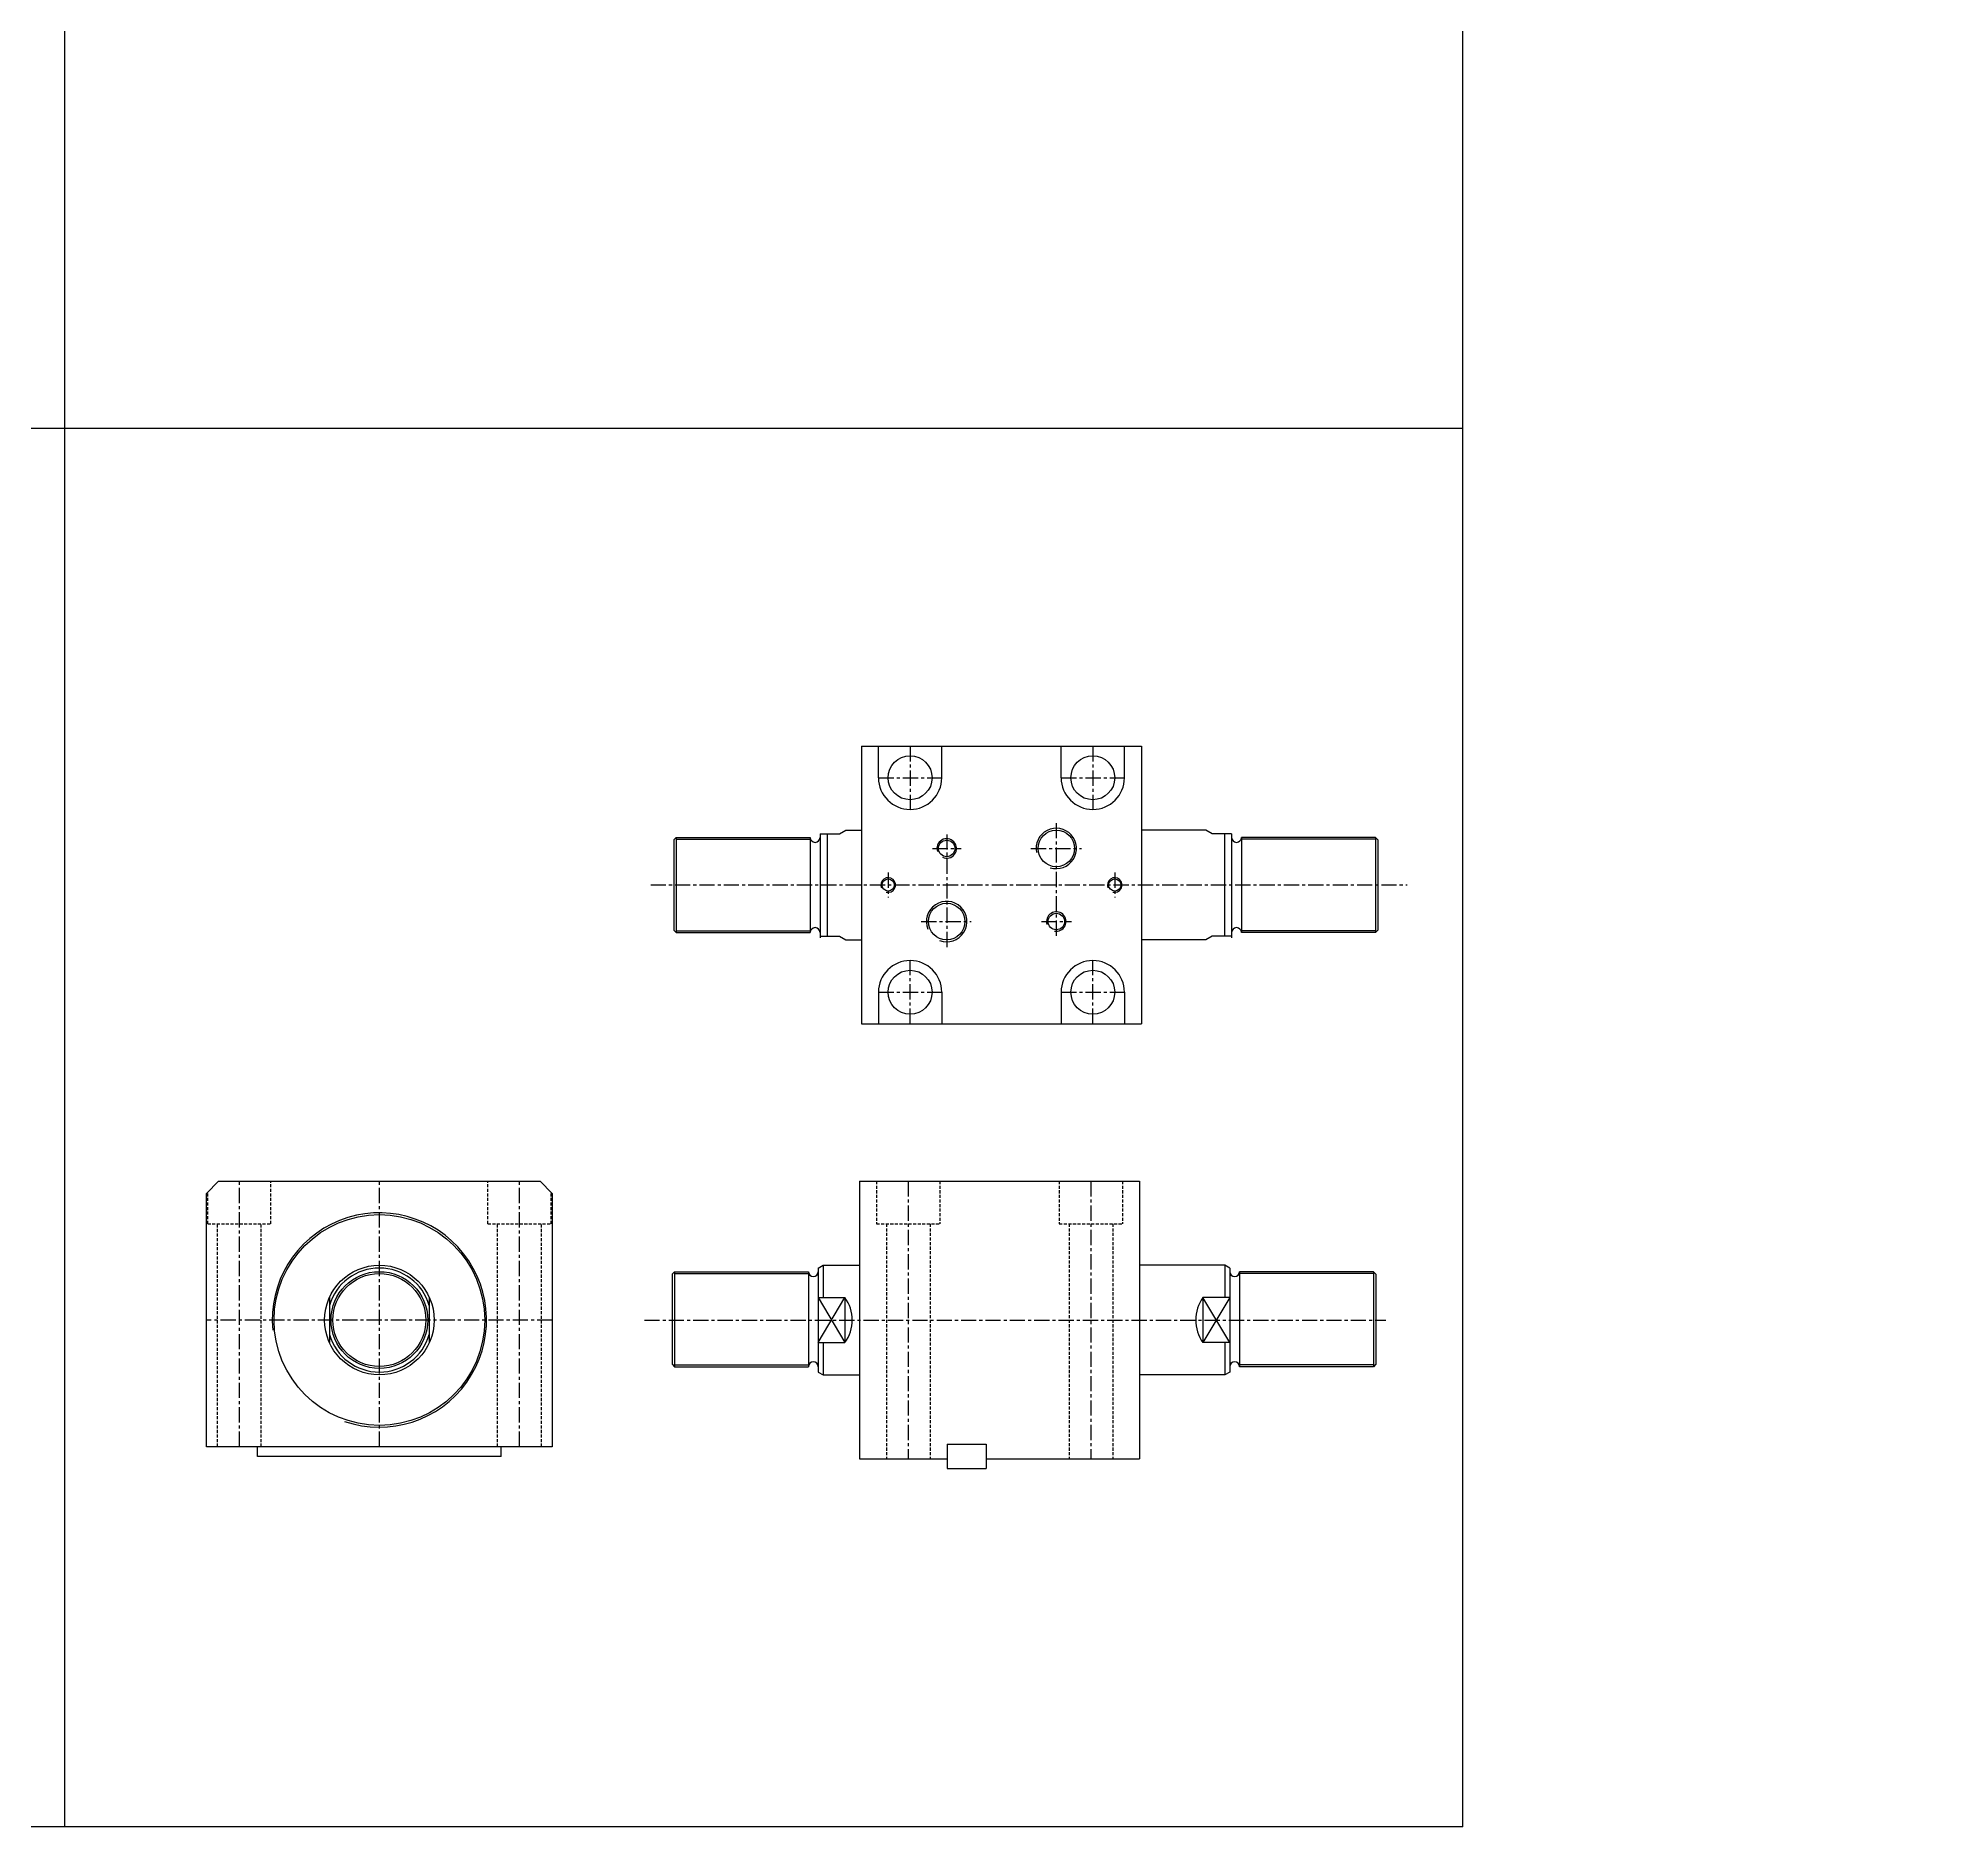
# Model space of a CAD drawing. Extents: x 0 to 3832, y 0 to 1298.
# Drawn here: x 2009 to 2794, y 0 to 734 of the extents above; entities that cross this region are included whole.
import ezdxf

# ---------------------------------------------------------------- set-up
doc = ezdxf.new("R2010")
doc.units = 0
doc.header["$LTSCALE"] = 5
doc.header["$MEASUREMENT"] = 0
doc.linetypes.add('CENTER', pattern=[2, 1.25, -0.25, 0.25, -0.25])
doc.linetypes.add('HIDDEN', pattern=[0.375, 0.25, -0.125])
doc.layers.get('0').update_dxf_attribs({"linetype": 'CONTINUOUS'})
doc.layers.add('HIDDEN', color=2, linetype='HIDDEN')
doc.layers.add('ML', color=3, linetype='CONTINUOUS')
doc.styles.add('GHS', font='romans', dxfattribs={"bigfont": 'ghs'})

msp = doc.modelspace()

# ---------------------------------------------------------------- linework, layer by layer
for p, q in [((2020, 574), (2020, 1298)), ((2594, 574), (2594, 1298)), ((2020, 0), (2020, 724)), ((2594, 0), (2594, 724)), ((2594, 574), (0, 574)), ((2594, 574), (0, 574)), ((2347.06, 443.57), (2347.06, 329.57)), ((2347.06, 443.57), (2462.06, 443.57)), ((2354.06, 430.57), (2354.06, 443.57)), ((2380.06, 430.57), (2380.06, 443.57)), ((2429.06, 430.57), (2429.06, 443.57)), ((2455.06, 430.57), (2455.06, 443.57)), ((2462.06, 443.57), (2462.06, 329.57)), ((2338.07, 407.57), (2340.66, 409.07)), ((2340.66, 409.07), (2347.06, 409.07)), ((2488.46, 409.07), (2462.06, 409.07)), ((2491.05, 407.57), (2488.46, 409.07)), ((2270.06, 405.07), (2271.06, 406.07)), ((2270.06, 405.07), (2270.06, 368.07)), ((2271.06, 406.07), (2326.06, 406.07)), ((2271.06, 406.07), (2271.06, 367.07)), ((2326.06, 406.07), (2326.06, 367.07)), ((2330.06, 407.57), (2330.06, 365.57)), ((2330.06, 407.57), (2338.07, 407.57)), ((2330.06, 407.57), (2330.06, 364.88)), ((2330.06, 407.57), (2330.06, 365.57)), ((2333.06, 407.57), (2333.06, 365.57)), ((2347.06, 401.57), (2347.06, 386.57)), ((2462.06, 401.57), (2462.06, 386.57)), ((2499.06, 407.57), (2491.05, 407.57)), ((2496.06, 407.57), (2496.06, 365.57)), ((2499.06, 407.57), (2499.06, 365.57)), ((2499.06, 407.57), (2499.06, 364.88)), ((2499.06, 407.57), (2499.06, 365.57)), ((2558.06, 406.07), (2503.06, 406.07)), ((2503.06, 406.07), (2503.06, 367.07)), ((2559.06, 405.07), (2558.06, 406.07)), ((2558.06, 406.07), (2558.06, 367.07)), ((2559.06, 405.07), (2559.06, 368.07)), ((2270.06, 368.07), (2271.06, 367.07)), ((2271.06, 367.07), (2326.06, 367.07)), ((2330.06, 365.57), (2338.07, 365.57)), ((2338.07, 365.57), (2340.66, 364.07)), ((2340.66, 364.07), (2347.06, 364.07)), ((2488.46, 364.07), (2462.06, 364.07)), ((2491.05, 365.57), (2488.46, 364.07)), ((2499.06, 365.57), (2491.05, 365.57)), ((2558.06, 367.07), (2503.06, 367.07)), ((2559.06, 368.07), (2558.06, 367.07)), ((2354.06, 342.57), (2354.06, 329.57)), ((2380.06, 342.57), (2380.06, 329.57)), ((2429.06, 342.57), (2429.06, 329.57)), ((2455.06, 342.57), (2455.06, 329.57)), ((2347.06, 329.57), (2462.06, 329.57)), ((2083.15, 265), (2078.15, 260)), ((2078.15, 156), (2078.15, 260)), ((2083.15, 265), (2215.15, 265)), ((2215.15, 265), (2220.15, 260)), ((2220.15, 260), (2220.15, 156)), ((2346.29, 265), (2346.29, 208)), ((2346.29, 265), (2461.29, 265)), ((2461.29, 265), (2461.29, 151)), ((2269.29, 226.85), (2270.29, 227.85)), ((2270.29, 227.85), (2325.29, 227.85)), ((2270.29, 227.85), (2270.29, 188.85)), ((2325.29, 227.85), (2325.29, 188.85)), ((2329.29, 229.35), (2331.29, 230.5)), ((2329.29, 229.35), (2329.29, 186.65)), ((2329.29, 229.35), (2329.29, 187.35)), ((2331.29, 230.5), (2346.29, 230.5)), ((2331.29, 230.5), (2331.29, 217.27)), ((2496.29, 230.5), (2461.29, 230.5)), ((2496.29, 230.5), (2496.29, 217.27)), ((2498.29, 229.35), (2496.29, 230.5)), ((2498.29, 229.35), (2498.29, 186.65)), ((2498.29, 229.35), (2498.29, 187.35)), ((2557.29, 227.85), (2502.29, 227.85)), ((2502.29, 227.85), (2502.29, 188.85)), ((2558.29, 226.85), (2557.29, 227.85)), ((2557.29, 227.85), (2557.29, 188.85)), ((2269.29, 226.85), (2269.29, 189.85)), ((2558.29, 226.85), (2558.29, 189.85)), ((2128.65, 217.27), (2128.65, 198.73)), ((2169.65, 217.27), (2169.65, 198.73)), ((2329.29, 217.27), (2340.29, 217.27)), ((2340.29, 217.27), (2340.29, 198.73)), ((2498.29, 217.27), (2487.29, 217.27)), ((2487.29, 217.27), (2487.29, 198.73)), ((2346.29, 208), (2346.29, 151)), ((2329.29, 198.73), (2340.29, 198.73)), ((2331.29, 198.73), (2331.29, 185.5)), ((2498.29, 198.73), (2487.29, 198.73)), ((2496.29, 198.73), (2496.29, 185.5)), ((2269.29, 189.85), (2270.29, 188.85)), ((2270.29, 188.85), (2325.29, 188.85)), ((2331.29, 194.75), (2331.29, 185.5)), ((2496.29, 194.75), (2496.29, 185.5)), ((2557.29, 188.85), (2502.29, 188.85)), ((2558.29, 189.85), (2557.29, 188.85)), ((2329.29, 186.65), (2331.29, 185.5)), ((2331.29, 185.5), (2346.29, 185.5)), ((2496.29, 185.5), (2461.29, 185.5)), ((2498.29, 186.65), (2496.29, 185.5)), ((2382.29, 157), (2398.29, 157)), ((2382.29, 157), (2382.29, 147)), ((2398.29, 157), (2398.29, 147)), ((2220.15, 156), (2078.15, 156)), ((2099.15, 152), (2099.15, 156)), ((2199.15, 152), (2099.15, 152)), ((2199.15, 152), (2199.15, 156)), ((2346.29, 151), (2382.29, 151)), ((2398.29, 151), (2461.29, 151)), ((2382.29, 147), (2398.29, 147)), ((2594, 0), (0, 0))]:
    msp.add_line(p, q)
at = {"color": 3}
for p, q in [((2271.06, 405.32), (2326.21, 405.32)), ((2558.06, 405.32), (2502.91, 405.32)), ((2271.06, 367.82), (2326.21, 367.82)), ((2558.06, 367.82), (2502.91, 367.82)), ((2270.29, 227.1), (2325.44, 227.1)), ((2557.29, 227.1), (2502.15, 227.1)), ((2270.29, 189.6), (2325.44, 189.6)), ((2557.29, 189.6), (2502.15, 189.6))]:
    msp.add_line(p, q, dxfattribs=at)
for centre, radius in [((2367.06, 430.57), 9), ((2442.06, 430.57), 9), ((2367.06, 342.57), 9), ((2442.06, 342.57), 9), ((2149.15, 208), 43.25), ((2149.15, 208), 22.5), ((2149.15, 208), 19.1)]:
    msp.add_circle(centre, radius)
at = {"color": 7}
for centre, radius in [((2427.06, 401.57), 7.5), ((2382.06, 401.57), 3.38), ((2358.06, 386.57), 2.5), ((2451.06, 386.57), 2.5), ((2382.06, 371.57), 7.5), ((2427.06, 371.57), 3.38)]:
    msp.add_circle(centre, radius, dxfattribs=at)
for centre, radius, start, end in [((2367.06, 430.57), 13, 180, 0), ((2442.06, 430.57), 13, 180, 0), ((2328.06, 406.07), 2, 180, 0), ((2501.06, 406.07), 2, 180, 0), ((2328.06, 367.07), 2, 0, 180), ((2501.06, 367.07), 2, 0, 180), ((2367.06, 342.57), 13, 0, 180), ((2442.06, 342.57), 13, 0, 180), ((2149.15, 208), 21.35, 16.1784, 163.8216), ((2327.29, 227.85), 2, 180, 0), ((2500.29, 227.85), 2, 180, 0), ((2327.46, 208), 15.83, 324.14739, 35.85261), ((2500.12, 208), 15.83, 144.14739, 215.85261), ((2149.15, 208), 21.35, 196.1784, 343.8216), ((2327.29, 188.85), 2, 0, 180), ((2500.29, 188.85), 2, 0, 180)]:
    msp.add_arc(centre, radius, start, end)
at = {"color": 3}
msp.add_arc((2149.15, 208), 44, 251.08268, 185.34643, dxfattribs=at)
at = {"layer": 'HIDDEN'}
for p, q in [((2078.65, 247.5), (2078.65, 260.5)), ((2104.65, 247.5), (2104.65, 265)), ((2193.65, 247.5), (2193.65, 265)), ((2219.65, 247.5), (2219.65, 260.5)), ((2353.29, 265), (2353.29, 247.5)), ((2379.29, 265), (2379.29, 247.5)), ((2428.29, 265), (2428.29, 247.5)), ((2454.29, 265), (2454.29, 247.5)), ((2078.65, 247.5), (2104.65, 247.5)), ((2082.65, 156), (2082.65, 247.5)), ((2100.65, 156), (2100.65, 247.5)), ((2193.65, 247.5), (2219.65, 247.5)), ((2197.65, 156), (2197.65, 247.5)), ((2215.65, 156), (2215.65, 247.5)), ((2353.29, 247.5), (2379.29, 247.5)), ((2357.29, 247.5), (2357.29, 151)), ((2375.29, 247.5), (2375.29, 151)), ((2428.29, 247.5), (2454.29, 247.5)), ((2432.29, 247.5), (2432.29, 151)), ((2450.29, 247.5), (2450.29, 151))]:
    msp.add_line(p, q, dxfattribs=at)
at = {"layer": 'ML', "color": 1, "linetype": 'CENTER'}
for p, q in [((2367.06, 443.57), (2367.06, 417.57)), ((2442.06, 443.57), (2442.06, 417.57)), ((2354.06, 430.57), (2380.06, 430.57)), ((2429.06, 430.57), (2455.06, 430.57)), ((2427.06, 411.99), (2427.06, 365.47)), ((2376.23, 401.57), (2387.99, 401.57)), ((2382.06, 407.34), (2382.06, 361.06)), ((2416.62, 401.57), (2437.45, 401.57)), ((2260.54, 386.57), (2571.15, 386.57)), ((2358.06, 391.67), (2358.06, 381.39)), ((2451.06, 391.67), (2451.06, 381.39)), ((2371.58, 371.57), (2392.16, 371.57)), ((2421.03, 371.57), (2433.28, 371.57)), ((2367.06, 329.57), (2367.06, 355.57)), ((2442.06, 329.57), (2442.06, 355.57)), ((2354.06, 342.57), (2380.06, 342.57)), ((2429.06, 342.57), (2455.06, 342.57)), ((2091.65, 156), (2091.65, 265)), ((2149.15, 156), (2149.15, 265)), ((2206.65, 156), (2206.65, 265)), ((2366.29, 265), (2366.29, 151)), ((2441.29, 265), (2441.29, 151)), ((2220.15, 208), (2078.15, 208)), ((2257.96, 208), (2562.37, 208))]:
    msp.add_line(p, q, dxfattribs=at)
at = {"layer": 'ML'}
for p, q in [((2329.29, 217.27), (2340.29, 198.73)), ((2329.29, 198.73), (2340.29, 217.27)), ((2498.29, 217.27), (2487.29, 198.73)), ((2498.29, 198.73), (2487.29, 217.27))]:
    msp.add_line(p, q, dxfattribs=at)
msp.add_circle((2149.15, 208), 19.85, dxfattribs=at)
for centre, radius, start, end in [((2427.06, 401.57), 8.3, 252.81437, 191.92691), ((2382.06, 401.57), 4, 245.37358, 198.83842), ((2358.06, 386.57), 3, 254.67946, 202.69658), ((2451.06, 386.57), 3, 254.67946, 202.69658), ((2382.06, 371.57), 8.3, 249.64809, 202.19642), ((2427.06, 371.57), 4, 259.03938, 197.26662)]:
    msp.add_arc(centre, radius, start, end, dxfattribs=at)

# ---------------------------------------------------------------- texts
at = {"layer": 'ML', "color": 2, "char_height": 3, "style": 'GHS'}
for insert, attachment_point in [((2584.74, 457.24), 4), ((2793.89, 416.06), 6), ((2224.04, 336.38), 6), ((2460.8, 309.24), 6)]:
    msp.add_mtext('\\A1;', dxfattribs=dict(at, insert=insert, attachment_point=attachment_point))

doc.saveas('drawing.dxf')
